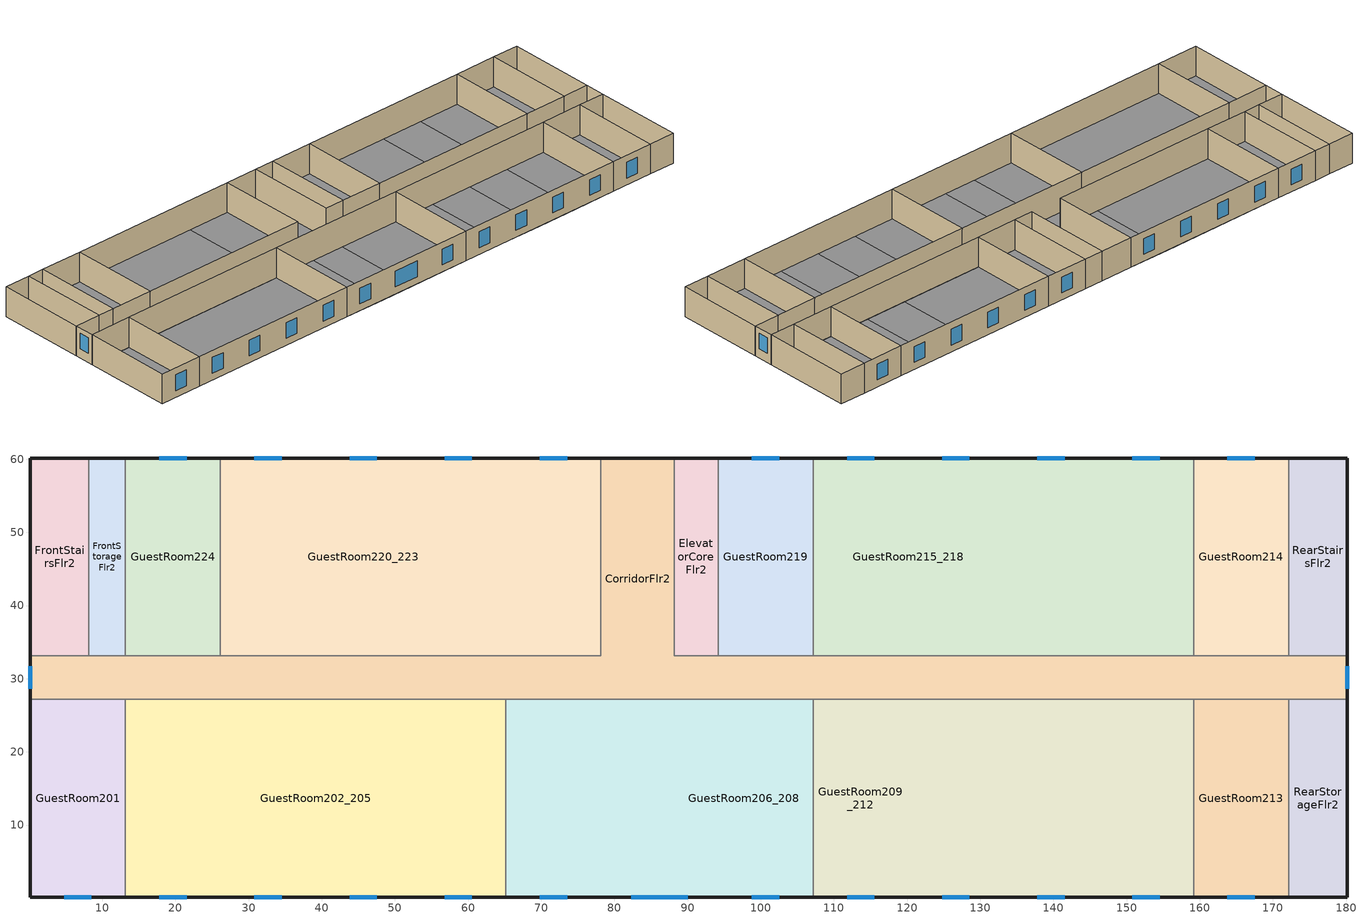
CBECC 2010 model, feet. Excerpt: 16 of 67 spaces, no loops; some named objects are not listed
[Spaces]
CorridorFlr2
 floor to CorridorFlr1 (Base_CZ3-All-FloorSteelJoistInterior): 88.16,60.16 88.16,33.16 180.16,33.16 180.16,27.16 0.16,27.16 0.16,33.16 78.16,33.16 78.16,60.16 z11
 wall outside (Base_CZ3-Nonres-WallSteelFramedU0.084): 0.16,33.16 0.16,27.16 / 180.16,27.16 180.16,33.16 / 88.16,60.16 78.16,60.16 z11:20
 wall to RearStairsFlr2 (Base_CZ3-All-WallSteelFramedInterior): 180.16,33.16 172.16,33.16 z11:20
 wall to GuestRoom220_223 (Base_CZ3-All-WallSteelFramedInterior): 78.16,60.16 78.16,33.16 26.16,33.16 z11:20
 wall to GuestRoom224 (Base_CZ3-All-WallSteelFramedInterior): 26.16,33.16 13.16,33.16 z11:20
 wall to FrontStorageFlr2 (Base_CZ3-All-WallSteelFramedInterior): 13.16,33.16 8.16,33.16 z11:20
 wall to FrontStairsFlr2 (Base_CZ3-All-WallSteelFramedInterior): 8.16,33.16 0.16,33.16 z11:20
 wall to GuestRoom201 (Base_CZ3-All-WallSteelFramedInterior): 0.16,27.16 13.16,27.16 z11:20
 wall to GuestRoom202_205 (Base_CZ3-All-WallSteelFramedInterior): 13.16,27.16 65.16,27.16 z11:20
 wall to GuestRoom206_208 (Base_CZ3-All-WallSteelFramedInterior): 65.16,27.16 107.16,27.16 z11:20
 wall to GuestRoom209_212 (Base_CZ3-All-WallSteelFramedInterior): 107.16,27.16 159.16,27.16 z11:20
 wall to GuestRoom213 (Base_CZ3-All-WallSteelFramedInterior): 159.16,27.16 172.16,27.16 z11:20
 wall to RearStorageFlr2 (Base_CZ3-All-WallSteelFramedInterior): 172.16,27.16 180.16,27.16 z11:20
 wall to GuestRoom214 (Base_CZ3-All-WallSteelFramedInterior): 172.16,33.16 159.16,33.16 z11:20
 wall to GuestRoom215_218 (Base_CZ3-All-WallSteelFramedInterior): 159.16,33.16 107.16,33.16 z11:20
 wall to GuestRoom219 (Base_CZ3-All-WallSteelFramedInterior): 107.16,33.16 94.16,33.16 z11:20
 wall to ElevatorCoreFlr2 (Base_CZ3-All-WallSteelFramedInterior): 94.16,33.16 88.16,33.16 88.16,60.16 z11:20
 window (Base_CZ3-Nonres-FenestrationU0.65): 0.16,31.68 0.16,28.65 / 180.16,28.65 180.16,31.68 z13.76:18.41
RearStairsFlr2
 floor to RearStairsFlr1 (Base_CZ3-All-FloorSteelJoistInterior): 180.16,60.16 180.16,33.16 172.16,33.16 172.16,60.16 z11
 wall outside (Base_CZ3-Nonres-WallSteelFramedU0.084): 180.16,33.16 180.16,60.16 172.16,60.16 z11:20
 wall to GuestRoom214 (Base_CZ3-All-WallSteelFramedInterior): 172.16,60.16 172.16,33.16 z11:20
GuestRoom220_223
 floor to ExerciseCenterFlr1 (Base_CZ3-All-FloorSteelJoistInterior): 78.16,60.16 78.16,33.16 65.16,33.16 65.16,60.16 z11
 floor to FrontOfficeFlr1 (Base_CZ3-All-FloorSteelJoistInterior): 65.16,60.16 65.16,33.16 26.16,33.16 26.16,60.16 z11
 wall outside (Base_CZ3-Res-WallSteelFramedU0.064): 78.16,60.16 26.16,60.16 z11:20
 wall to GuestRoom224 (Base_CZ3-All-WallSteelFramedInterior): 26.16,60.16 26.16,33.16 z11:20
 window (Base_CZ3-Res-FenestrationU0.65): 73.53,60.16 69.79,60.16 / 60.53,60.16 56.79,60.16 / 47.53,60.16 43.79,60.16 / 34.53,60.16 30.79,60.16 z13.13:17.87
GuestRoom224
 floor to FrontOfficeFlr1 (Base_CZ3-All-FloorSteelJoistInterior): 26.16,60.16 26.16,33.16 13.16,33.16 13.16,60.16 z11
 wall outside (Base_CZ3-Res-WallSteelFramedU0.064): 26.16,60.16 13.16,60.16 z11:20
 wall to FrontStorageFlr2 (Base_CZ3-All-WallSteelFramedInterior): 13.16,60.16 13.16,33.16 z11:20
 window (Base_CZ3-Res-FenestrationU0.65): 21.53,60.16 17.79,60.16 z13.13:17.87
FrontStorageFlr2
 floor to FrontStorageFlr1 (Base_CZ3-All-FloorSteelJoistInterior): 13.16,60.16 13.16,33.16 8.16,33.16 8.16,60.16 z11
 wall outside (Base_CZ3-Nonres-WallSteelFramedU0.084): 13.16,60.16 8.16,60.16 z11:20
 wall to FrontStairsFlr2 (Base_CZ3-All-WallSteelFramedInterior): 8.16,60.16 8.16,33.16 z11:20
FrontStairsFlr2
 floor to FrontStairsFlr1 (Base_CZ3-All-FloorSteelJoistInterior): 8.16,60.16 8.16,33.16 0.16,33.16 0.16,60.16 z11
 wall outside (Base_CZ3-Nonres-WallSteelFramedU0.084): 8.16,60.16 0.16,60.16 0.16,33.16 z11:20
GuestRoom201
 floor to FrontLoungeFlr1 (Base_CZ3-All-FloorSteelJoistInterior): 13.16,27.16 13.16,0.16 0.16,0.16 0.16,27.16 z11
 wall outside (Base_CZ3-Res-WallSteelFramedU0.064): 0.16,27.16 0.16,0.16 13.16,0.16 z11:20
 wall to GuestRoom202_205 (Base_CZ3-All-WallSteelFramedInterior): 13.16,0.16 13.16,27.16 z11:20
 window (Base_CZ3-Res-FenestrationU0.65): 4.79,0.16 8.53,0.16 z13.13:17.87
GuestRoom202_205
 floor to FrontLoungeFlr1 (Base_CZ3-All-FloorSteelJoistInterior): 65.16,27.16 65.16,0.16 13.16,0.16 13.16,27.16 z11
 wall outside (Base_CZ3-Res-WallSteelFramedU0.064): 13.16,0.16 65.16,0.16 z11:20
 wall to GuestRoom206_208 (Base_CZ3-All-WallSteelFramedInterior): 65.16,0.16 65.16,27.16 z11:20
 window (Base_CZ3-Res-FenestrationU0.65): 17.79,0.16 21.53,0.16 / 30.79,0.16 34.53,0.16 / 43.79,0.16 47.53,0.16 / 56.79,0.16 60.53,0.16 z13.13:17.87
GuestRoom206_208
 floor to CorridorFlr1 (Base_CZ3-All-FloorSteelJoistInterior): 88.16,27.16 88.16,0.16 78.16,0.16 78.16,27.16 z11
 floor to RestroomFlr1 (Base_CZ3-All-FloorSteelJoistInterior): 78.16,27.16 78.16,0.16 65.16,0.16 65.16,27.16 z11
 floor to MeetingRoomFlr1 (Base_CZ3-All-FloorSteelJoistInterior): 107.16,27.16 107.16,0.16 88.16,0.16 88.16,27.16 z11
 wall outside (Base_CZ3-Res-WallSteelFramedU0.064): 65.16,0.16 107.16,0.16 z11:20
 wall to GuestRoom209_212 (Base_CZ3-All-WallSteelFramedInterior): 107.16,0.16 107.16,27.16 z11:20
 window (Base_CZ3-Res-FenestrationU0.65): 69.79,0.16 73.53,0.16 / 82.29,0.16 90.03,0.16 / 98.79,0.16 102.53,0.16 z13.13:17.87
GuestRoom209_212
 floor to MeetingRoomFlr1 (Base_CZ3-All-FloorSteelJoistInterior): 120.16,27.16 120.16,0.16 107.16,0.16 107.16,27.16 z11
 floor to MechanicalRoomFlr1 (Base_CZ3-All-FloorSteelJoistInterior): 133.16,27.16 133.16,0.16 120.16,0.16 120.16,27.16 z11
 floor to GuestRoom101 (Base_CZ3-All-FloorSteelJoistInterior): 146.16,27.16 146.16,0.16 133.16,0.16 133.16,27.16 z11
 floor to GuestRoom102 (Base_CZ3-All-FloorSteelJoistInterior): 159.16,27.16 159.16,0.16 146.16,0.16 146.16,27.16 z11
 wall outside (Base_CZ3-Res-WallSteelFramedU0.064): 107.16,0.16 159.16,0.16 z11:20
 wall to GuestRoom213 (Base_CZ3-All-WallSteelFramedInterior): 159.16,0.16 159.16,27.16 z11:20
 window (Base_CZ3-Res-FenestrationU0.65): 111.79,0.16 115.53,0.16 / 124.79,0.16 128.53,0.16 / 137.79,0.16 141.53,0.16 / 150.79,0.16 154.53,0.16 z13.13:17.87
GuestRoom213
 floor to GuestRoom103 (Base_CZ3-All-FloorSteelJoistInterior): 172.16,27.16 172.16,0.16 159.16,0.16 159.16,27.16 z11
 wall outside (Base_CZ3-Res-WallSteelFramedU0.064): 159.16,0.16 172.16,0.16 z11:20
 wall to RearStorageFlr2 (Base_CZ3-All-WallSteelFramedInterior): 172.16,0.16 172.16,27.16 z11:20
 window (Base_CZ3-Res-FenestrationU0.65): 163.79,0.16 167.53,0.16 z13.13:17.87
RearStorageFlr2
 floor to RearStorageFlr1 (Base_CZ3-All-FloorSteelJoistInterior): 180.16,27.16 180.16,0.16 172.16,0.16 172.16,27.16 z11
 wall outside (Base_CZ3-Nonres-WallSteelFramedU0.084): 172.16,0.16 180.16,0.16 180.16,27.16 z11:20
GuestRoom214
 floor to GuestRoom104 (Base_CZ3-All-FloorSteelJoistInterior): 172.16,60.16 172.16,33.16 159.16,33.16 159.16,60.16 z11
 wall outside (Base_CZ3-Res-WallSteelFramedU0.064): 172.16,60.16 159.16,60.16 z11:20
 wall to GuestRoom215_218 (Base_CZ3-All-WallSteelFramedInterior): 159.16,60.16 159.16,33.16 z11:20
 window (Base_CZ3-Res-FenestrationU0.65): 167.53,60.16 163.79,60.16 z13.13:17.87
GuestRoom215_218
 floor to GuestRoom105 (Base_CZ3-All-FloorSteelJoistInterior): 159.16,60.16 159.16,33.16 146.16,33.16 146.16,60.16 z11
 floor to EmployeeLoungeFlr1 (Base_CZ3-All-FloorSteelJoistInterior): 146.16,60.16 146.16,33.16 133.16,33.16 133.16,60.16 z11
 floor to LaundryRoomFlr1 (Base_CZ3-All-FloorSteelJoistInterior): 133.16,60.16 133.16,33.16 107.16,33.16 107.16,60.16 z11
 wall outside (Base_CZ3-Res-WallSteelFramedU0.064): 159.16,60.16 107.16,60.16 z11:20
 wall to GuestRoom219 (Base_CZ3-All-WallSteelFramedInterior): 107.16,60.16 107.16,33.16 z11:20
 window (Base_CZ3-Res-FenestrationU0.65): 154.53,60.16 150.79,60.16 / 141.53,60.16 137.79,60.16 / 128.53,60.16 124.79,60.16 / 115.53,60.16 111.79,60.16 z13.13:17.87
GuestRoom219
 floor to LaundryRoomFlr1 (Base_CZ3-All-FloorSteelJoistInterior): 107.16,60.16 107.16,33.16 94.16,33.16 94.16,60.16 z11
 wall outside (Base_CZ3-Res-WallSteelFramedU0.064): 107.16,60.16 94.16,60.16 z11:20
 wall to ElevatorCoreFlr2 (Base_CZ3-All-WallSteelFramedInterior): 94.16,60.16 94.16,33.16 z11:20
 window (Base_CZ3-Res-FenestrationU0.65): 102.53,60.16 98.79,60.16 z13.13:17.87
ElevatorCoreFlr2
 floor to ElevatorCoreFlr1 (Base_CZ3-All-FloorSteelJoistInterior): 94.16,60.16 94.16,33.16 88.16,33.16 88.16,60.16 z11
 wall outside (Base_CZ3-Res-WallSteelFramedU0.064): 94.16,60.16 88.16,60.16 z11:20
[Proj]
070132-HotSml-S901GFossil: ZipCode=95814; EnergyCostOtherFuel=NaturalGas; CompType=NewComplete
[Bldg]
Hotel Small: TotStoryCnt=4; AboveGrdStoryCnt=4; HighRiseResLivingUnitCnt=77; NonResStoryCntFossilHt=0; NonResStoryCntElecHt=0
[ConsAssm]
Name | CompatibleSurfType | MatRef[1] | MatRef[2] | MatRef[3] | MatRef[4]
Base_CZ3-Nonres-WallSteelFramedU0.084 | ExteriorWall | Stucco - 3/8 in. | Gypsum Board - 5/8 in. | Compliance Insulation R9.80 | Gypsum Board - 5/8 in.
Base_CZ3-Res-WallSteelFramedU0.064 | ExteriorWall | Stucco - 3/8 in. | Gypsum Board - 5/8 in. | Compliance Insulation R13.50 | Gypsum Board - 5/8 in.
Base_CZ3-All-WallSteelFramedInterior | InteriorWall | Gypsum Board - 5/8 in. | Air 90.1 - Wall - 16 in. OC - 3 1/2 in. | Gypsum Board - 5/8 in.
Base_CZ3-All-FloorSteelJoistInterior | InteriorFloor | Metal Deck - 1/16 in. | Concrete 90.1 - 140 lb/ft3 - 4 in. | Carpet 90.1 - 1/2 in.
[Mat]
Name | CodeCat | CodeItem
Stucco - 3/8 in. | Plastering Materials | Stucco - 3/8 in.
Gypsum Board - 5/8 in. | Bldg Board and Siding | Gypsum Board - 5/8 in.
Compliance Insulation R9.80 | Insulation Board | Compliance Insulation R9.80
Compliance Insulation R13.50 | Insulation Board | Compliance Insulation R13.50
Air 90.1 - Wall - 16 in. OC - 3 1/2 in. | Air | Air 90.1 - Wall - 16 in. OC - 3 1/2 in.
Metal Deck - 1/16 in. | Bldg Board and Siding | Metal Deck - 1/16 in.
Concrete 90.1 - 140 lb/ft3 - 4 in. | Concrete | Concrete 90.1 - 140 lb/ft3 - 4 in.
Carpet 90.1 - 1/2 in. | Finish Materials | Carpet 90.1 - 1/2 in.
[FenCons] FenProdType=AllOther; FenFrm=Metal; SHGC=0.25; UFactor=0.65; VT=0.42
Base_CZ3-Nonres-FenestrationU0.65; Base_CZ3-Res-FenestrationU0.65
[Story]
Building Story 2
[Spc] Story=Building Story 2
Name | ThrmlZnRef | Vol | SpcFuncDefaultsRef | CondgType | SpcFunc
CorridorFlr2 | CorridorFlr2 Thermal Zone | 12150.1 | Corridors
ElevatorCoreFlr2 | CorridorFlr2 Thermal Zone | 1458 |  | IndirectlyConditioned | Unoccupied-Exclude from Gross Floor Area
FrontStairsFlr2 | FrontStairsFlr2 Thermal Zone | 1944 | Stairways
FrontStorageFlr2 | FrontStorageFlr2 Thermal Zone | 1215 | Storage_LPD0.756
GuestRoom201 | GuestRoom201 Thermal Zone | 3159.23 | Hotel Guest Room
GuestRoom202_205 | GuestRoom202_205 Thermal Zone | 12636.9 | Hotel Guest Room
GuestRoom206_208 | GuestRoom206_208 Thermal Zone | 10206.7 | Hotel Guest Room
GuestRoom209_212 | GuestRoom209_212 Thermal Zone | 12636.9 | Hotel Guest Room
GuestRoom213 | GuestRoom213 Thermal Zone | 3159.23 | Hotel Guest Room
GuestRoom214 | GuestRoom214 Thermal Zone | 3159 | Hotel Guest Room
GuestRoom215_218 | GuestRoom215_218 Thermal Zone | 12636 | Hotel Guest Room
GuestRoom219 | GuestRoom219 Thermal Zone | 3159 | Hotel Guest Room
GuestRoom220_223 | GuestRoom220_223 Thermal Zone | 12636 | Hotel Guest Room
GuestRoom224 | GuestRoom224 Thermal Zone | 3159 | Hotel Guest Room
RearStairsFlr2 | RearStairsFlr2 Thermal Zone | 1944.48 | Stairways
RearStorageFlr2 | RearStorageFlr2 Thermal Zone | 1944.62 | Storage
[ThrmlZn] Type=Conditioned
Name | PriAirCondgSysRef | ClgTstatSchRef | HtgTstatSchRef | VentCtrlMthd | HVACZnCnt
CorridorFlr2 Thermal Zone | Corridor Flr2 | ResidentialCommon ClgSetPt | ResidentialCommon HtgSetPt
FrontStairsFlr2 Thermal Zone | FrontStairs Flr2 | ResidentialCommon ClgSetPt | ResidentialCommon HtgSetPt
FrontStorageFlr2 Thermal Zone | FrontStorage Flr2 | ResidentialCommon ClgSetPt | ResidentialCommon HtgSetPt
RearStairsFlr2 Thermal Zone | RearStairs Flr2 | ResidentialCommon ClgSetPt | ResidentialCommon HtgSetPt
RearStorageFlr2 Thermal Zone | RearStorage Flr2 | ResidentialCommon ClgSetPt | ResidentialCommon HtgSetPt
GuestRoom201 Thermal Zone | GuestRoom201_PTAC | ResidentialLiving ClgSetPt | ResidentialLiving HtgSetPt | Fixed
GuestRoom202_205 Thermal Zone | GuestRoom202_205_PTAC | ResidentialLiving ClgSetPt | ResidentialLiving HtgSetPt | Fixed | 4
GuestRoom206_208 Thermal Zone | GuestRoom206_208_PTAC | ResidentialLiving ClgSetPt | ResidentialLiving HtgSetPt | Fixed | 3
GuestRoom209_212 Thermal Zone | GuestRoom209_212_PTAC | ResidentialLiving ClgSetPt | ResidentialLiving HtgSetPt | Fixed | 4
GuestRoom213 Thermal Zone | GuestRoom213_PTAC | ResidentialLiving ClgSetPt | ResidentialLiving HtgSetPt | Fixed
GuestRoom214 Thermal Zone | GuestRoom214_PTAC | ResidentialLiving ClgSetPt | ResidentialLiving HtgSetPt | Fixed
GuestRoom215_218 Thermal Zone | GuestRoom215_218_PTAC | ResidentialLiving ClgSetPt | ResidentialLiving HtgSetPt | Fixed | 4
GuestRoom219 Thermal Zone | GuestRoom219_PTAC | ResidentialLiving ClgSetPt | ResidentialLiving HtgSetPt | Fixed
GuestRoom220_223 Thermal Zone | GuestRoom220_223_PTAC | ResidentialLiving ClgSetPt | ResidentialLiving HtgSetPt | Fixed | 4
GuestRoom224 Thermal Zone | GuestRoom224_PTAC | ResidentialLiving ClgSetPt | ResidentialLiving HtgSetPt | Fixed
[SpcFuncDefaults]
Name | SpcFunc | IntLPDReg
Hotel Guest Room | Hotel/Highway Lodging - Hotel Guest Rooms
Stairways | Stairway
Corridors | Corridor/Transition
Storage | Storage
Storage_LPD0.756 | Storage | 0.756
[Sch] Type=Temperature; EndMonth[1]=12; EndDay[1]=31
Name | SchWeekRef[1]
ResidentialCommon ClgSetPt | ResidentialCommonClgSetPtWk
ResidentialCommon HtgSetPt | ResidentialCommonHtgSetPtWk
ResidentialLiving ClgSetPt | ResidentialLivingClgSetPtWk
ResidentialLiving HtgSetPt | ResidentialLivingHtgSetPtWk
[SchWeek] Type=Temperature
Name | SchDaySunRef | SchDayMonRef | SchDayTueRef | SchDayWedRef | SchDayThuRef | SchDayFriRef | SchDaySatRef | SchDayHolRef | SchDayClgDDRef | SchDayHtgDDRef
ResidentialCommonClgSetPtWk | ResidentialCommonClgSetPtSun | ResidentialCommonClgSetPtWD | ResidentialCommonClgSetPtWD | ResidentialCommonClgSetPtWD | ResidentialCommonClgSetPtWD | ResidentialCommonClgSetPtWD | ResidentialCommonClgSetPtSat | ResidentialCommonClgSetPtSun | ResidentialCommonClgSetPtWD | ResidentialCommonClgSetPtWD
ResidentialCommonHtgSetPtWk | ResidentialCommonHtgSetPtSun | ResidentialCommonHtgSetPtWD | ResidentialCommonHtgSetPtWD | ResidentialCommonHtgSetPtWD | ResidentialCommonHtgSetPtWD | ResidentialCommonHtgSetPtWD | ResidentialCommonHtgSetPtSat | ResidentialCommonHtgSetPtSun | ResidentialCommonHtgSetPtWD | ResidentialCommonHtgSetPtWD
ResidentialLivingClgSetPtWk | ResidentialLivingClgSetPtSun | ResidentialLivingClgSetPtWD | ResidentialLivingClgSetPtWD | ResidentialLivingClgSetPtWD | ResidentialLivingClgSetPtWD | ResidentialLivingClgSetPtWD | ResidentialLivingClgSetPtSat | ResidentialLivingClgSetPtSun | ResidentialLivingClgSetPtWD | ResidentialLivingClgSetPtWD
ResidentialLivingHtgSetPtWk | ResidentialLivingHtgSetPtSun | ResidentialLivingHtgSetPtWD | ResidentialLivingHtgSetPtWD | ResidentialLivingHtgSetPtWD | ResidentialLivingHtgSetPtWD | ResidentialLivingHtgSetPtWD | ResidentialLivingHtgSetPtSat | ResidentialLivingHtgSetPtSun | ResidentialLivingHtgSetPtWD | ResidentialLivingHtgSetPtWD
[SchDay] Type=Temperature
Name | Hr
ResidentialCommonClgSetPtSun; ResidentialCommonClgSetPtWD; ResidentialCommonClgSetPtSat; ResidentialLivingClgSetPtSun; ResidentialLivingClgSetPtWD; ResidentialLivingClgSetPtSat | ( 78, 78, 78, 78, 78, 78, 78, 78, 78, 78, 78, 78, 78, 78, 78, 78, 78, 78, 78, 78, 78, 78, 78, 78 )
ResidentialCommonHtgSetPtSun; ResidentialCommonHtgSetPtWD; ResidentialCommonHtgSetPtSat | ( 68, 68, 68, 68, 68, 68, 68, 68, 68, 68, 68, 68, 68, 68, 68, 68, 68, 68, 68, 68, 68, 68, 68, 68 )
ResidentialLivingHtgSetPtSun; ResidentialLivingHtgSetPtWD; ResidentialLivingHtgSetPtSat | ( 60, 60, 60, 60, 60, 60, 68, 68, 68, 68, 68, 68, 68, 68, 68, 68, 68, 68, 68, 68, 68, 68, 60, 60 )
